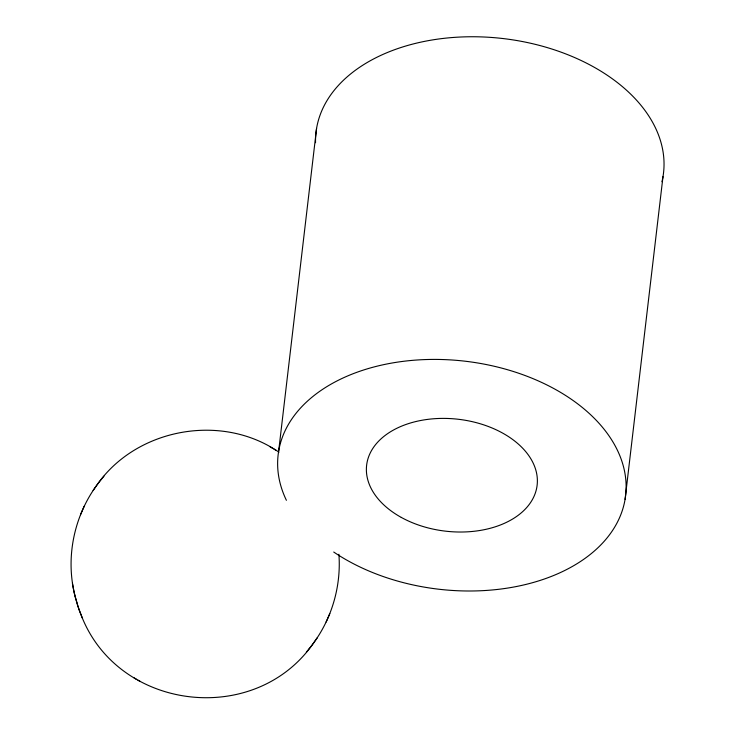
<?xml version="1.0" encoding="UTF-8"?>
<svg xmlns="http://www.w3.org/2000/svg" width="735" height="735" viewBox="0 0 735 735"><rect width="100%" height="100%" fill="white"/><g stroke="black" fill="none" stroke-linecap="round" stroke-linejoin="round"><path stroke-width="1.1" d="M278.666 451.079L316.574 128.414M625.081 499.331L662.988 176.676M101.081 479.698C76.743 509.318 66.214 549.771 73.178 587.495M309.233 648.619C330.695 622.481 341.435 587.972 338.899 554.273M84.185 506.277L80.51 514.702M326.129 622.03L329.813 613.615M93.143 490.429L95.66 486.873M95.853 486.57C134.873 428.45 221.492 412.317 278.951 452.2M314.461 641.738C256.414 727.852 117.223 711.489 80.795 614.148M314.654 641.444L317.18 637.888M101.265 479.496L103.947 476.179M306.366 652.138L309.058 648.821M270.094 446.834L272.382 448.194M273.742 448.975L276.204 450.436M134.119 677.881L136.581 679.342M137.932 680.114L140.22 681.474M80.666 613.808L77.717 605.686M82.384 618.117L79.049 609.765L75.2 596.967M77.598 605.272L74.033 592.263L72.416 583.222M75.089 596.48L73.279 588.037M286.402 500.305A174.93 114.77 6.7 0 1 458.125 360.481A174.93 114.77 6.7 0 1 613.008 529.779A174.93 114.77 6.7 0 1 333.727 552.031M315.545 142.719A174.93 114.77 6.7 0 1 501.876 38.413A174.93 114.77 6.7 0 1 661.969 181.701M401.282 517.412A85.83 56.31 6.7 0 0 536.862 487.048A85.83 56.31 6.7 0 0 417.489 421.164A85.83 56.31 6.7 0 0 401.282 517.412"/></g></svg>
